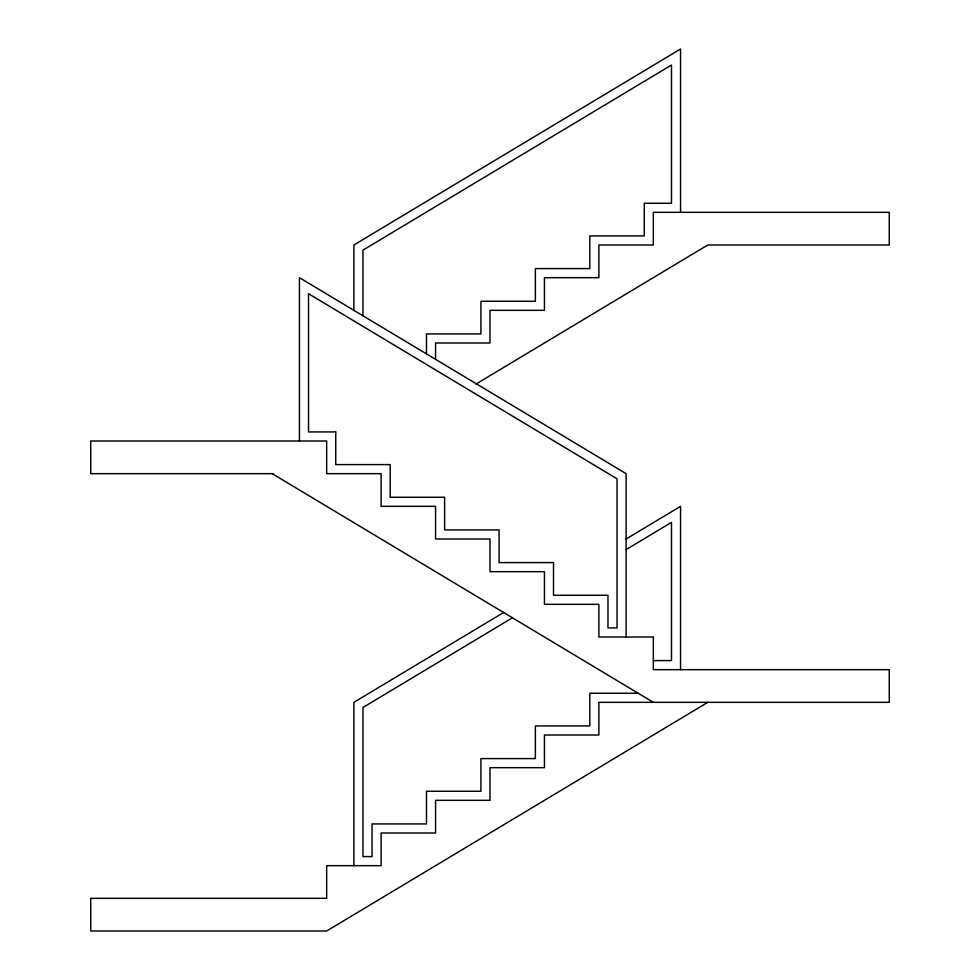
<?xml version="1.0" encoding="UTF-8"?>
<svg xmlns="http://www.w3.org/2000/svg" width="980" height="980" viewBox="0 0 980 980"><rect width="100%" height="100%" fill="white"/><g stroke="black" fill="none" stroke-linecap="round" stroke-linejoin="round"><path stroke-width="1.47" d="M475.974 384.087L707.781 245L889.264 245L889.264 212.329L653.329 212.329L653.329 245L598.89 245L598.89 277.671L544.439 277.671L544.439 310.329L490 310.329L490 343L435.561 343L435.561 359.329M503.61 612.5L353.89 702.329L353.89 865.671M625.461 539.392L680.561 506.329L680.561 669.671M512.43 617.792L362.968 707.474L362.968 856.594L372.033 856.594L372.033 823.923L426.484 823.923L426.484 791.264L480.923 791.264L480.923 758.594L535.374 758.594L535.374 725.923L589.813 725.923L589.813 693.264L638.213 693.264M626.11 549.584L671.484 522.365L671.484 660.594L653.329 660.594M707.781 702.329L326.671 931L90.736 931L90.736 898.329L326.671 898.329L326.671 865.671L381.11 865.671L381.11 833L435.561 833L435.561 800.329L490 800.329L490 767.671L544.439 767.671L544.439 735L598.89 735L598.89 702.329L889.264 702.329L889.264 669.671L653.329 669.671L653.329 637L598.89 637L598.89 604.329L544.439 604.329L544.439 571.671L490 571.671L490 539L435.561 539L435.561 506.329L381.11 506.329L381.11 473.671L326.671 473.671L326.671 441L90.736 441L90.736 473.671L273.396 473.671M272.22 473.671L653.329 702.329M680.561 212.329L680.561 49L353.89 245L353.89 310.636M626.11 637L626.11 473.671L299.439 277.671L299.439 441M426.484 353.89L426.484 333.923L480.923 333.923L480.923 301.264L535.374 301.264L535.374 268.594L589.813 268.594L589.813 235.923L644.264 235.923L644.264 203.264L671.484 203.264L671.484 65.023L362.968 250.133L362.968 315.781M335.736 431.923L308.516 431.923L308.516 293.694L617.033 478.804L617.033 627.923L607.968 627.923L607.968 595.264L553.516 595.264L553.516 562.594L499.077 562.594L499.077 529.923L444.626 529.923L444.626 497.264L390.187 497.264L390.187 464.594L335.736 464.594L335.736 431.923"/></g></svg>
